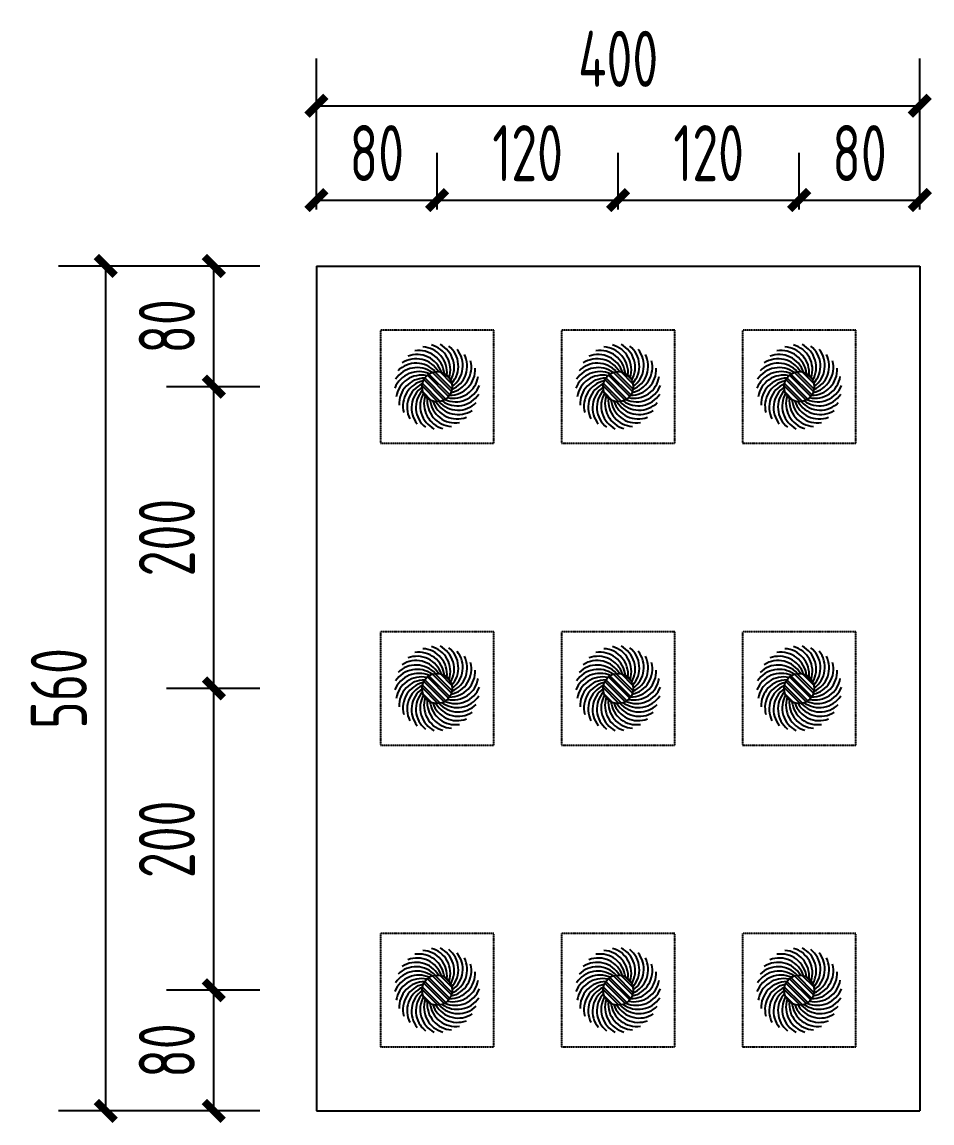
# Model space of a CAD drawing. Extents: x 6827379 to 6887889, y 99218 to 177608.
# Drawn here: x 6861177 to 6863590, y 117947 to 120866 of the extents above; entities that cross this region are included whole.
import ezdxf

# ---------------------------------------------------------------- set-up
doc = ezdxf.new("R2010")
doc.units = 0
doc.header["$LTSCALE"] = 1000
doc.header["$MEASUREMENT"] = 0
doc.linetypes.add('CONTINOUS', pattern=[2000000.0, 1000000.0, 1000000.0])
doc.linetypes.add('HIDDEN', pattern=[0.375, 0.25, -0.125])
for name, color, linetype in [('A_公标', 3, 'Continuous'), ('BZ', 1, 'Continuous'), ('GC', 3, 'Continuous'), ('HF', 1, 'Continuous')]:
    doc.layers.add(name, color=color, linetype=linetype)
doc.styles.add('_TCH_DIM_T3', font='tssdeng.shx', dxfattribs={"width": 0.705882, "bigfont": 'tssdchn.shx'})
doc.dimstyles.new('_TCH_ARCH&&50', dxfattribs={"dimtxt": 148.75, "dimasz": 50, "dimexe": 125, "dimexo": 150, "dimgap": 50, "dimtad": 1, "dimdec": 0, "dimzin": 0, "dimdsep": 46, "dimtxsty": '_TCH_DIM_T3', "dimblk": 'ARCHTICK', "dimcen": 0.09, "dimclrt": 7, "dimazin": 2, "dimtfac": 1, "dimtdec": 0, "dimtix": 1, "dimtmove": 2, "dimatfit": 3, "dimfxl": 1, "dimtolj": 1, "dimtzin": 0, "dimarcsym": 0})

# ---------------------------------------------------------------- blocks, each defined once
blk = doc.blocks.new('_ArchTick')
at = {"color": 0, "linetype": 'ByBlock', "const_width": 0.4}
blk.add_lwpolyline([(-0.5, -0.5), (0.5, 0.5)], dxfattribs=at)
blk = doc.blocks.new('*D135')
at = {"layer": 'A_公标', "color": 0, "linetype": 'CONTINOUS', "lineweight": -2, "transparency": 16777216}
for p, q in [((6861807.6, 120218.8), (6861273.9, 120218.8)), ((6861398.9, 117978.8), (6861398.9, 120218.8)), ((6861807.6, 117978.8), (6861273.9, 117978.8))]:
    blk.add_line(p, q, dxfattribs=at)
at = {"layer": 'Defpoints', "color": 0, "linetype": 'CONTINOUS', "transparency": 16777216}
for p in [(6861398.9, 120218.8), (6861957.6, 120218.8), (6861957.6, 117978.8)]:
    blk.add_point(p, dxfattribs=at)
at = {"layer": 'A_公标', "color": 0, "linetype": 'CONTINOUS', "lineweight": -2, "transparency": 16777216, "xscale": 50, "yscale": 50, "zscale": 50}
for p, rotation in [((6861398.9, 120218.8), 90), ((6861398.9, 117978.8), 270)]:
    blk.add_blockref('_ArchTick', p, dxfattribs=dict(at, rotation=rotation))
at = {"layer": 'A_公标', "color": 7, "linetype": 'CONTINOUS', "transparency": 16777216, "insert": (6861274.5, 119098.8), "char_height": 148.75, "attachment_point": 5, "rotation": 90, "style": '_TCH_DIM_T3'}
blk.add_mtext('\\A1;560', dxfattribs=at)
blk = doc.blocks.new('*D136')
at = {"layer": 'A_公标', "color": 0, "linetype": 'CONTINOUS', "lineweight": -2, "transparency": 16777216}
for p, q in [((6861807.6, 120218.8), (6861560.4, 120218.8)), ((6861685.4, 119898.8), (6861685.4, 120218.8)), ((6861807.6, 119898.8), (6861560.4, 119898.8))]:
    blk.add_line(p, q, dxfattribs=at)
at = {"layer": 'Defpoints', "color": 0, "linetype": 'CONTINOUS', "transparency": 16777216}
for p in [(6861685.4, 120218.8), (6861957.6, 120218.8), (6861957.6, 119898.8)]:
    blk.add_point(p, dxfattribs=at)
at = {"layer": 'A_公标', "color": 0, "linetype": 'CONTINOUS', "lineweight": -2, "transparency": 16777216, "xscale": 50, "yscale": 50, "zscale": 50}
for p, rotation in [((6861685.4, 120218.8), 90), ((6861685.4, 119898.8), 270)]:
    blk.add_blockref('_ArchTick', p, dxfattribs=dict(at, rotation=rotation))
at = {"layer": 'A_公标', "color": 7, "linetype": 'CONTINOUS', "transparency": 16777216, "insert": (6861561, 120058.8), "char_height": 148.75, "attachment_point": 5, "rotation": 90, "style": '_TCH_DIM_T3'}
blk.add_mtext('\\A1;80', dxfattribs=at)
blk = doc.blocks.new('*D137')
at = {"layer": 'A_公标', "color": 0, "linetype": 'CONTINOUS', "lineweight": -2, "transparency": 16777216}
for p, q in [((6861807.6, 119898.8), (6861560.4, 119898.8)), ((6861685.4, 119098.8), (6861685.4, 119898.8)), ((6861807.6, 119098.8), (6861560.4, 119098.8))]:
    blk.add_line(p, q, dxfattribs=at)
at = {"layer": 'Defpoints', "color": 0, "linetype": 'CONTINOUS', "transparency": 16777216}
for p in [(6861685.4, 119898.8), (6861957.6, 119898.8), (6861957.6, 119098.8)]:
    blk.add_point(p, dxfattribs=at)
at = {"layer": 'A_公标', "color": 0, "linetype": 'CONTINOUS', "lineweight": -2, "transparency": 16777216, "xscale": 50, "yscale": 50, "zscale": 50}
for p, rotation in [((6861685.4, 119898.8), 90), ((6861685.4, 119098.8), 270)]:
    blk.add_blockref('_ArchTick', p, dxfattribs=dict(at, rotation=rotation))
at = {"layer": 'A_公标', "color": 7, "linetype": 'CONTINOUS', "transparency": 16777216, "insert": (6861561, 119498.8), "char_height": 148.75, "attachment_point": 5, "rotation": 90, "style": '_TCH_DIM_T3'}
blk.add_mtext('\\A1;200', dxfattribs=at)
blk = doc.blocks.new('*D138')
at = {"layer": 'A_公标', "color": 0, "linetype": 'CONTINOUS', "lineweight": -2, "transparency": 16777216}
for p, q in [((6861807.6, 119098.8), (6861560.4, 119098.8)), ((6861685.4, 118298.8), (6861685.4, 119098.8)), ((6861807.6, 118298.8), (6861560.4, 118298.8))]:
    blk.add_line(p, q, dxfattribs=at)
at = {"layer": 'Defpoints', "color": 0, "linetype": 'CONTINOUS', "transparency": 16777216}
for p in [(6861685.4, 119098.8), (6861957.6, 119098.8), (6861957.6, 118298.8)]:
    blk.add_point(p, dxfattribs=at)
at = {"layer": 'A_公标', "color": 0, "linetype": 'CONTINOUS', "lineweight": -2, "transparency": 16777216, "xscale": 50, "yscale": 50, "zscale": 50}
for p, rotation in [((6861685.4, 119098.8), 90), ((6861685.4, 118298.8), 270)]:
    blk.add_blockref('_ArchTick', p, dxfattribs=dict(at, rotation=rotation))
at = {"layer": 'A_公标', "color": 7, "linetype": 'CONTINOUS', "transparency": 16777216, "insert": (6861561, 118698.8), "char_height": 148.75, "attachment_point": 5, "rotation": 90, "style": '_TCH_DIM_T3'}
blk.add_mtext('\\A1;200', dxfattribs=at)
blk = doc.blocks.new('*D139')
at = {"layer": 'A_公标', "color": 0, "linetype": 'CONTINOUS', "lineweight": -2, "transparency": 16777216}
for p, q in [((6861807.6, 118298.8), (6861560.4, 118298.8)), ((6861685.4, 117978.8), (6861685.4, 118298.8)), ((6861807.6, 117978.8), (6861560.4, 117978.8))]:
    blk.add_line(p, q, dxfattribs=at)
at = {"layer": 'Defpoints', "color": 0, "linetype": 'CONTINOUS', "transparency": 16777216}
for p in [(6861685.4, 118298.8), (6861957.6, 118298.8), (6861957.6, 117978.8)]:
    blk.add_point(p, dxfattribs=at)
at = {"layer": 'A_公标', "color": 0, "linetype": 'CONTINOUS', "lineweight": -2, "transparency": 16777216, "xscale": 50, "yscale": 50, "zscale": 50}
for p, rotation in [((6861685.4, 118298.8), 90), ((6861685.4, 117978.8), 270)]:
    blk.add_blockref('_ArchTick', p, dxfattribs=dict(at, rotation=rotation))
at = {"layer": 'A_公标', "color": 7, "linetype": 'CONTINOUS', "transparency": 16777216, "insert": (6861561, 118138.8), "char_height": 148.75, "attachment_point": 5, "rotation": 90, "style": '_TCH_DIM_T3'}
blk.add_mtext('\\A1;80', dxfattribs=at)
blk = doc.blocks.new('*D140')
at = {"layer": 'A_公标', "color": 0, "linetype": 'CONTINOUS', "lineweight": -2, "transparency": 16777216}
for p, q in [((6861957.6, 120368.8), (6861957.6, 120768.7)), ((6863557.6, 120368.8), (6863557.6, 120768.7)), ((6861957.6, 120643.7), (6863557.6, 120643.7))]:
    blk.add_line(p, q, dxfattribs=at)
at = {"layer": 'Defpoints', "color": 0, "linetype": 'CONTINOUS', "transparency": 16777216}
for p in [(6863557.6, 120643.7), (6861957.6, 120218.8), (6863557.6, 120218.8)]:
    blk.add_point(p, dxfattribs=at)
at = {"layer": 'A_公标', "color": 0, "linetype": 'CONTINOUS', "lineweight": -2, "transparency": 16777216, "xscale": 50, "yscale": 50, "zscale": 50, "rotation": 180}
blk.add_blockref('_ArchTick', (6861957.6, 120643.7), dxfattribs=at)
at = {"layer": 'A_公标', "color": 0, "linetype": 'CONTINOUS', "lineweight": -2, "transparency": 16777216, "xscale": 50, "yscale": 50, "zscale": 50}
blk.add_blockref('_ArchTick', (6863557.6, 120643.7), dxfattribs=at)
at = {"layer": 'A_公标', "color": 7, "linetype": 'CONTINOUS', "transparency": 16777216, "insert": (6862757.6, 120768.1), "char_height": 148.75, "attachment_point": 5, "style": '_TCH_DIM_T3'}
blk.add_mtext('\\A1;400', dxfattribs=at)
blk = doc.blocks.new('*D141')
at = {"layer": 'A_公标', "color": 0, "linetype": 'CONTINOUS', "lineweight": -2, "transparency": 16777216}
for p, q in [((6861957.6, 120368.8), (6861957.6, 120518.7)), ((6862277.6, 120368.8), (6862277.6, 120518.7)), ((6861957.6, 120393.7), (6862277.6, 120393.7))]:
    blk.add_line(p, q, dxfattribs=at)
at = {"layer": 'Defpoints', "color": 0, "linetype": 'CONTINOUS', "transparency": 16777216}
for p in [(6862277.6, 120393.7), (6861957.6, 120218.8), (6862277.6, 120218.8)]:
    blk.add_point(p, dxfattribs=at)
at = {"layer": 'A_公标', "color": 0, "linetype": 'CONTINOUS', "lineweight": -2, "transparency": 16777216, "xscale": 50, "yscale": 50, "zscale": 50, "rotation": 180}
blk.add_blockref('_ArchTick', (6861957.6, 120393.7), dxfattribs=at)
at = {"layer": 'A_公标', "color": 0, "linetype": 'CONTINOUS', "lineweight": -2, "transparency": 16777216, "xscale": 50, "yscale": 50, "zscale": 50}
blk.add_blockref('_ArchTick', (6862277.6, 120393.7), dxfattribs=at)
at = {"layer": 'A_公标', "color": 7, "linetype": 'CONTINOUS', "transparency": 16777216, "insert": (6862117.6, 120518.1), "char_height": 148.75, "attachment_point": 5, "style": '_TCH_DIM_T3'}
blk.add_mtext('\\A1;80', dxfattribs=at)
blk = doc.blocks.new('*D142')
at = {"layer": 'A_公标', "color": 0, "linetype": 'CONTINOUS', "lineweight": -2, "transparency": 16777216}
for p, q in [((6862277.6, 120368.8), (6862277.6, 120518.7)), ((6862757.6, 120368.8), (6862757.6, 120518.7)), ((6862277.6, 120393.7), (6862757.6, 120393.7))]:
    blk.add_line(p, q, dxfattribs=at)
at = {"layer": 'Defpoints', "color": 0, "linetype": 'CONTINOUS', "transparency": 16777216}
for p in [(6862757.6, 120393.7), (6862277.6, 120218.8), (6862757.6, 120218.8)]:
    blk.add_point(p, dxfattribs=at)
at = {"layer": 'A_公标', "color": 0, "linetype": 'CONTINOUS', "lineweight": -2, "transparency": 16777216, "xscale": 50, "yscale": 50, "zscale": 50, "rotation": 180}
blk.add_blockref('_ArchTick', (6862277.6, 120393.7), dxfattribs=at)
at = {"layer": 'A_公标', "color": 0, "linetype": 'CONTINOUS', "lineweight": -2, "transparency": 16777216, "xscale": 50, "yscale": 50, "zscale": 50}
blk.add_blockref('_ArchTick', (6862757.6, 120393.7), dxfattribs=at)
at = {"layer": 'A_公标', "color": 7, "linetype": 'CONTINOUS', "transparency": 16777216, "insert": (6862517.6, 120518.1), "char_height": 148.75, "attachment_point": 5, "style": '_TCH_DIM_T3'}
blk.add_mtext('\\A1;120', dxfattribs=at)
blk = doc.blocks.new('*D143')
at = {"layer": 'A_公标', "color": 0, "linetype": 'CONTINOUS', "lineweight": -2, "transparency": 16777216}
for p, q in [((6862757.6, 120368.8), (6862757.6, 120518.7)), ((6863237.6, 120368.8), (6863237.6, 120518.7)), ((6862757.6, 120393.7), (6863237.6, 120393.7))]:
    blk.add_line(p, q, dxfattribs=at)
at = {"layer": 'Defpoints', "color": 0, "linetype": 'CONTINOUS', "transparency": 16777216}
for p in [(6863237.6, 120393.7), (6862757.6, 120218.8), (6863237.6, 120218.8)]:
    blk.add_point(p, dxfattribs=at)
at = {"layer": 'A_公标', "color": 0, "linetype": 'CONTINOUS', "lineweight": -2, "transparency": 16777216, "xscale": 50, "yscale": 50, "zscale": 50, "rotation": 180}
blk.add_blockref('_ArchTick', (6862757.6, 120393.7), dxfattribs=at)
at = {"layer": 'A_公标', "color": 0, "linetype": 'CONTINOUS', "lineweight": -2, "transparency": 16777216, "xscale": 50, "yscale": 50, "zscale": 50}
blk.add_blockref('_ArchTick', (6863237.6, 120393.7), dxfattribs=at)
at = {"layer": 'A_公标', "color": 7, "linetype": 'CONTINOUS', "transparency": 16777216, "insert": (6862997.6, 120518.1), "char_height": 148.75, "attachment_point": 5, "style": '_TCH_DIM_T3'}
blk.add_mtext('\\A1;120', dxfattribs=at)
blk = doc.blocks.new('*D144')
at = {"layer": 'A_公标', "color": 0, "linetype": 'CONTINOUS', "lineweight": -2, "transparency": 16777216}
for p, q in [((6863237.6, 120368.8), (6863237.6, 120518.7)), ((6863557.6, 120368.8), (6863557.6, 120518.7)), ((6863237.6, 120393.7), (6863557.6, 120393.7))]:
    blk.add_line(p, q, dxfattribs=at)
at = {"layer": 'Defpoints', "color": 0, "linetype": 'CONTINOUS', "transparency": 16777216}
for p in [(6863557.6, 120393.7), (6863237.6, 120218.8), (6863557.6, 120218.8)]:
    blk.add_point(p, dxfattribs=at)
at = {"layer": 'A_公标', "color": 0, "linetype": 'CONTINOUS', "lineweight": -2, "transparency": 16777216, "xscale": 50, "yscale": 50, "zscale": 50, "rotation": 180}
blk.add_blockref('_ArchTick', (6863237.6, 120393.7), dxfattribs=at)
at = {"layer": 'A_公标', "color": 0, "linetype": 'CONTINOUS', "lineweight": -2, "transparency": 16777216, "xscale": 50, "yscale": 50, "zscale": 50}
blk.add_blockref('_ArchTick', (6863557.6, 120393.7), dxfattribs=at)
at = {"layer": 'A_公标', "color": 7, "linetype": 'CONTINOUS', "transparency": 16777216, "insert": (6863397.6, 120518.1), "char_height": 148.75, "attachment_point": 5, "style": '_TCH_DIM_T3'}
blk.add_mtext('\\A1;80', dxfattribs=at)

msp = doc.modelspace()

# ---------------------------------------------------------------- hatches: boundary and pattern name
at = {"layer": 'HF'}
h = msp.add_hatch(dxfattribs=at)
h.set_pattern_fill('ANSI32', color=256, scale=39.999129, angle=-180, style=0)
h.set_pattern_definition([(135, (12391064.392, -811651), (10.606370717, 10.606370717), []), (135, (12391057.32, -811651), (10.606370717, 10.606370717), [])])
edge = h.paths.add_edge_path()
edge.add_arc((6862277.6, 119898.8), 40, 0, 360)
h = msp.add_hatch(dxfattribs=at)
h.set_pattern_fill('ANSI32', color=256, scale=39.999129, angle=-180, style=0)
h.set_pattern_definition([(135, (12391544.392, -811651), (10.606370717, 10.606370717), []), (135, (12391537.32, -811651), (10.606370717, 10.606370717), [])])
edge = h.paths.add_edge_path()
edge.add_arc((6862757.6, 119898.8), 40, 0, 360)
h = msp.add_hatch(dxfattribs=at)
h.set_pattern_fill('ANSI32', color=256, scale=39.999129, angle=-180, style=0)
h.set_pattern_definition([(135, (12392024.391, -811651), (10.606370717, 10.606370717), []), (135, (12392017.32, -811651), (10.606370717, 10.606370717), [])])
edge = h.paths.add_edge_path()
edge.add_arc((6863237.6, 119898.8), 40, 0, 360)
h = msp.add_hatch(dxfattribs=at)
h.set_pattern_fill('ANSI32', color=256, scale=39.999129, angle=-180, style=0)
h.set_pattern_definition([(135, (12391064.392, -812451), (10.606370717, 10.606370717), []), (135, (12391057.32, -812451), (10.606370717, 10.606370717), [])])
edge = h.paths.add_edge_path()
edge.add_arc((6862277.6, 119098.8), 40, 0, 360)
h = msp.add_hatch(dxfattribs=at)
h.set_pattern_fill('ANSI32', color=256, scale=39.999129, angle=-180, style=0)
h.set_pattern_definition([(135, (12391544.392, -812451), (10.606370717, 10.606370717), []), (135, (12391537.32, -812451), (10.606370717, 10.606370717), [])])
edge = h.paths.add_edge_path()
edge.add_arc((6862757.6, 119098.8), 40, 0, 360)
h = msp.add_hatch(dxfattribs=at)
h.set_pattern_fill('ANSI32', color=256, scale=39.999129, angle=-180, style=0)
h.set_pattern_definition([(135, (12392024.391, -812451), (10.606370717, 10.606370717), []), (135, (12392017.32, -812451), (10.606370717, 10.606370717), [])])
edge = h.paths.add_edge_path()
edge.add_arc((6863237.6, 119098.8), 40, 0, 360)
h = msp.add_hatch(dxfattribs=at)
h.set_pattern_fill('ANSI32', color=256, scale=39.999129, angle=-180, style=0)
h.set_pattern_definition([(135, (12391064.392, -813251), (10.606370717, 10.606370717), []), (135, (12391057.32, -813251), (10.606370717, 10.606370717), [])])
edge = h.paths.add_edge_path()
edge.add_arc((6862277.6, 118298.8), 40, 0, 360)
h = msp.add_hatch(dxfattribs=at)
h.set_pattern_fill('ANSI32', color=256, scale=39.999129, angle=-180, style=0)
h.set_pattern_definition([(135, (12391544.392, -813251), (10.606370717, 10.606370717), []), (135, (12391537.32, -813251), (10.606370717, 10.606370717), [])])
edge = h.paths.add_edge_path()
edge.add_arc((6862757.6, 118298.8), 40, 0, 360)
h = msp.add_hatch(dxfattribs=at)
h.set_pattern_fill('ANSI32', color=256, scale=39.999129, angle=-180, style=0)
h.set_pattern_definition([(135, (12392024.391, -813251), (10.606370717, 10.606370717), []), (135, (12392017.32, -813251), (10.606370717, 10.606370717), [])])
edge = h.paths.add_edge_path()
edge.add_arc((6863237.6, 118298.8), 40, 0, 360)

# ---------------------------------------------------------------- linework, layer by layer
at = {"layer": 'BZ', "linetype": 'HIDDEN', "ltscale": 0.002}
for points in [[(6862127.6, 119748.8), (6862427.6, 119748.8), (6862427.6, 120048.8), (6862127.6, 120048.8)], [(6862607.6, 119748.8), (6862907.6, 119748.8), (6862907.6, 120048.8), (6862607.6, 120048.8)], [(6863087.6, 119748.8), (6863387.6, 119748.8), (6863387.6, 120048.8), (6863087.6, 120048.8)], [(6862127.6, 118948.8), (6862427.6, 118948.8), (6862427.6, 119248.8), (6862127.6, 119248.8)], [(6862607.6, 118948.8), (6862907.6, 118948.8), (6862907.6, 119248.8), (6862607.6, 119248.8)], [(6863087.6, 118948.8), (6863387.6, 118948.8), (6863387.6, 119248.8), (6863087.6, 119248.8)], [(6862127.6, 118148.8), (6862427.6, 118148.8), (6862427.6, 118448.8), (6862127.6, 118448.8)], [(6862607.6, 118148.8), (6862907.6, 118148.8), (6862907.6, 118448.8), (6862607.6, 118448.8)], [(6863087.6, 118148.8), (6863387.6, 118148.8), (6863387.6, 118448.8), (6863087.6, 118448.8)]]:
    msp.add_lwpolyline(points, close=True, dxfattribs=at)
at = {"layer": 'BZ'}
for centre, start, end in [((6862236, 119936.3), 354.018, 86.9134), ((6862244.7, 119944.1), 342.018, 74.9134), ((6862254.8, 119950), 330.018, 62.9134), ((6862265.9, 119953.6), 318.018, 50.9134), ((6862716, 119936.3), 354.018, 86.9134), ((6862724.7, 119944.1), 342.018, 74.9134), ((6862734.8, 119950), 330.018, 62.9134), ((6862745.9, 119953.6), 318.018, 50.9134), ((6863196, 119936.3), 354.018, 86.9134), ((6863204.7, 119944.1), 342.018, 74.9134), ((6863214.8, 119950), 330.018, 62.9134), ((6863225.9, 119953.6), 318.018, 50.9134), ((6862221.9, 119904.7), 30.018, 122.9134), ((6862224.3, 119916.1), 18.018, 110.9134), ((6862229.1, 119926.8), 6.018, 98.9134), ((6862289.2, 119953.6), 294.018, 26.9134), ((6862277.6, 119954.8), 306.018, 38.9134), ((6862701.9, 119904.7), 30.018, 122.9134), ((6862704.3, 119916.1), 18.018, 110.9134), ((6862709.1, 119926.8), 6.018, 98.9134), ((6862769.2, 119953.6), 294.018, 26.9134), ((6862757.6, 119954.8), 306.018, 38.9134), ((6863181.9, 119904.7), 30.018, 122.9134), ((6863184.3, 119916.1), 18.018, 110.9134), ((6863189.1, 119926.8), 6.018, 98.9134), ((6863249.2, 119953.6), 294.018, 26.9134), ((6863237.6, 119954.8), 306.018, 38.9134), ((6862224.3, 119881.5), 54.018, 146.9134), ((6862221.9, 119893), 42.018, 134.9134), ((6862310.5, 119944.1), 270.018, 2.9134), ((6862300.4, 119950), 282.018, 14.9134), ((6862704.3, 119881.5), 54.018, 146.9134), ((6862701.9, 119893), 42.018, 134.9134), ((6862790.5, 119944.1), 270.018, 2.9134), ((6862780.4, 119950), 282.018, 14.9134), ((6863184.3, 119881.5), 54.018, 146.9134), ((6863181.9, 119893), 42.018, 134.9134), ((6863270.5, 119944.1), 270.018, 2.9134), ((6863260.4, 119950), 282.018, 14.9134), ((6862229.1, 119870.8), 66.018, 158.9134), ((6862236, 119861.4), 78.018, 170.9134), ((6862244.7, 119853.5), 90.018, 182.9134), ((6862254.8, 119847.7), 102.018, 194.9134), ((6862319.2, 119936.3), 258.018, 350.9134), ((6862709.1, 119870.8), 66.018, 158.9134), ((6862716, 119861.4), 78.018, 170.9134), ((6862724.7, 119853.5), 90.018, 182.9134), ((6862734.8, 119847.7), 102.018, 194.9134), ((6862799.2, 119936.3), 258.018, 350.9134), ((6863189.1, 119870.8), 66.018, 158.9134), ((6863196, 119861.4), 78.018, 170.9134), ((6863204.7, 119853.5), 90.018, 182.9134), ((6863214.8, 119847.7), 102.018, 194.9134), ((6863279.2, 119936.3), 258.018, 350.9134), ((6862265.9, 119844.1), 114.018, 206.9134), ((6862277.6, 119842.8), 126.018, 218.9134), ((6862289.2, 119844.1), 138.018, 230.9134), ((6862300.4, 119847.7), 150.018, 242.9134), ((6862326.1, 119926.8), 246.018, 338.9134), ((6862745.9, 119844.1), 114.018, 206.9134), ((6862757.6, 119842.8), 126.018, 218.9134), ((6862769.2, 119844.1), 138.018, 230.9134), ((6862780.4, 119847.7), 150.018, 242.9134), ((6862806.1, 119926.8), 246.018, 338.9134), ((6863225.9, 119844.1), 114.018, 206.9134), ((6863237.6, 119842.8), 126.018, 218.9134), ((6863249.2, 119844.1), 138.018, 230.9134), ((6863260.4, 119847.7), 150.018, 242.9134), ((6863286.1, 119926.8), 246.018, 338.9134), ((6862310.5, 119853.5), 162.018, 254.9134), ((6862319.2, 119861.4), 174.018, 266.9134), ((6862326.1, 119870.8), 186.018, 278.9134), ((6862330.8, 119881.5), 198.018, 290.9134), ((6862333.3, 119893), 210.018, 302.9134), ((6862333.3, 119904.7), 222.018, 314.9134), ((6862330.8, 119916.1), 234.018, 326.9134), ((6862790.5, 119853.5), 162.018, 254.9134), ((6862799.2, 119861.4), 174.018, 266.9134), ((6862806.1, 119870.8), 186.018, 278.9134), ((6862810.8, 119881.5), 198.018, 290.9134), ((6862813.3, 119893), 210.018, 302.9134), ((6862813.3, 119904.7), 222.018, 314.9134), ((6862810.8, 119916.1), 234.018, 326.9134), ((6863270.5, 119853.5), 162.018, 254.9134), ((6863279.2, 119861.4), 174.018, 266.9134), ((6863286.1, 119870.8), 186.018, 278.9134), ((6863290.8, 119881.5), 198.018, 290.9134), ((6863293.3, 119893), 210.018, 302.9134), ((6863293.3, 119904.7), 222.018, 314.9134), ((6863290.8, 119916.1), 234.018, 326.9134), ((6862254.8, 119150), 330.018, 62.9134), ((6862734.8, 119150), 330.018, 62.9134), ((6863214.8, 119150), 330.018, 62.9134), ((6862224.3, 119116.1), 18.018, 110.9134), ((6862229.1, 119126.8), 6.018, 98.9134), ((6862236, 119136.3), 354.018, 86.9134), ((6862244.7, 119144.1), 342.018, 74.9134), ((6862265.9, 119153.6), 318.018, 50.9134), ((6862289.2, 119153.6), 294.018, 26.9134), ((6862277.6, 119154.8), 306.018, 38.9134), ((6862704.3, 119116.1), 18.018, 110.9134), ((6862709.1, 119126.8), 6.018, 98.9134), ((6862716, 119136.3), 354.018, 86.9134), ((6862724.7, 119144.1), 342.018, 74.9134), ((6862745.9, 119153.6), 318.018, 50.9134), ((6862769.2, 119153.6), 294.018, 26.9134), ((6862757.6, 119154.8), 306.018, 38.9134), ((6863184.3, 119116.1), 18.018, 110.9134), ((6863189.1, 119126.8), 6.018, 98.9134), ((6863196, 119136.3), 354.018, 86.9134), ((6863204.7, 119144.1), 342.018, 74.9134), ((6863225.9, 119153.6), 318.018, 50.9134), ((6863249.2, 119153.6), 294.018, 26.9134), ((6863237.6, 119154.8), 306.018, 38.9134), ((6862221.9, 119093), 42.018, 134.9134), ((6862221.9, 119104.7), 30.018, 122.9134), ((6862300.4, 119150), 282.018, 14.9134), ((6862701.9, 119093), 42.018, 134.9134), ((6862701.9, 119104.7), 30.018, 122.9134), ((6862780.4, 119150), 282.018, 14.9134), ((6863181.9, 119093), 42.018, 134.9134), ((6863181.9, 119104.7), 30.018, 122.9134), ((6863260.4, 119150), 282.018, 14.9134), ((6862229.1, 119070.8), 66.018, 158.9134), ((6862224.3, 119081.5), 54.018, 146.9134), ((6862236, 119061.4), 78.018, 170.9134), ((6862319.2, 119136.3), 258.018, 350.9134), ((6862310.5, 119144.1), 270.018, 2.9134), ((6862709.1, 119070.8), 66.018, 158.9134), ((6862704.3, 119081.5), 54.018, 146.9134), ((6862716, 119061.4), 78.018, 170.9134), ((6862799.2, 119136.3), 258.018, 350.9134), ((6862790.5, 119144.1), 270.018, 2.9134), ((6863189.1, 119070.8), 66.018, 158.9134), ((6863184.3, 119081.5), 54.018, 146.9134), ((6863196, 119061.4), 78.018, 170.9134), ((6863279.2, 119136.3), 258.018, 350.9134), ((6863270.5, 119144.1), 270.018, 2.9134), ((6862244.7, 119053.5), 90.018, 182.9134), ((6862254.8, 119047.7), 102.018, 194.9134), ((6862265.9, 119044.1), 114.018, 206.9134), ((6862277.6, 119042.8), 126.018, 218.9134), ((6862326.1, 119126.8), 246.018, 338.9134), ((6862724.7, 119053.5), 90.018, 182.9134), ((6862734.8, 119047.7), 102.018, 194.9134), ((6862745.9, 119044.1), 114.018, 206.9134), ((6862757.6, 119042.8), 126.018, 218.9134), ((6862806.1, 119126.8), 246.018, 338.9134), ((6863204.7, 119053.5), 90.018, 182.9134), ((6863214.8, 119047.7), 102.018, 194.9134), ((6863225.9, 119044.1), 114.018, 206.9134), ((6863237.6, 119042.8), 126.018, 218.9134), ((6863286.1, 119126.8), 246.018, 338.9134), ((6862289.2, 119044.1), 138.018, 230.9134), ((6862300.4, 119047.7), 150.018, 242.9134), ((6862310.5, 119053.5), 162.018, 254.9134), ((6862319.2, 119061.4), 174.018, 266.9134), ((6862330.8, 119116.1), 234.018, 326.9134), ((6862769.2, 119044.1), 138.018, 230.9134), ((6862780.4, 119047.7), 150.018, 242.9134), ((6862790.5, 119053.5), 162.018, 254.9134), ((6862799.2, 119061.4), 174.018, 266.9134), ((6862810.8, 119116.1), 234.018, 326.9134), ((6863249.2, 119044.1), 138.018, 230.9134), ((6863260.4, 119047.7), 150.018, 242.9134), ((6863270.5, 119053.5), 162.018, 254.9134), ((6863279.2, 119061.4), 174.018, 266.9134), ((6863290.8, 119116.1), 234.018, 326.9134), ((6862326.1, 119070.8), 186.018, 278.9134), ((6862330.8, 119081.5), 198.018, 290.9134), ((6862333.3, 119093), 210.018, 302.9134), ((6862333.3, 119104.7), 222.018, 314.9134), ((6862806.1, 119070.8), 186.018, 278.9134), ((6862810.8, 119081.5), 198.018, 290.9134), ((6862813.3, 119093), 210.018, 302.9134), ((6862813.3, 119104.7), 222.018, 314.9134), ((6863286.1, 119070.8), 186.018, 278.9134), ((6863290.8, 119081.5), 198.018, 290.9134), ((6863293.3, 119093), 210.018, 302.9134), ((6863293.3, 119104.7), 222.018, 314.9134), ((6862229.1, 118326.8), 6.018, 98.9134), ((6862236, 118336.3), 354.018, 86.9134), ((6862244.7, 118344.1), 342.018, 74.9134), ((6862254.8, 118350), 330.018, 62.9134), ((6862265.9, 118353.6), 318.018, 50.9134), ((6862277.6, 118354.8), 306.018, 38.9134), ((6862709.1, 118326.8), 6.018, 98.9134), ((6862716, 118336.3), 354.018, 86.9134), ((6862724.7, 118344.1), 342.018, 74.9134), ((6862734.8, 118350), 330.018, 62.9134), ((6862745.9, 118353.6), 318.018, 50.9134), ((6862757.6, 118354.8), 306.018, 38.9134), ((6863189.1, 118326.8), 6.018, 98.9134), ((6863196, 118336.3), 354.018, 86.9134), ((6863204.7, 118344.1), 342.018, 74.9134), ((6863214.8, 118350), 330.018, 62.9134), ((6863225.9, 118353.6), 318.018, 50.9134), ((6863237.6, 118354.8), 306.018, 38.9134), ((6862221.9, 118304.7), 30.018, 122.9134), ((6862224.3, 118316.1), 18.018, 110.9134), ((6862300.4, 118350), 282.018, 14.9134), ((6862289.2, 118353.6), 294.018, 26.9134), ((6862701.9, 118304.7), 30.018, 122.9134), ((6862704.3, 118316.1), 18.018, 110.9134), ((6862780.4, 118350), 282.018, 14.9134), ((6862769.2, 118353.6), 294.018, 26.9134), ((6863181.9, 118304.7), 30.018, 122.9134), ((6863184.3, 118316.1), 18.018, 110.9134), ((6863260.4, 118350), 282.018, 14.9134), ((6863249.2, 118353.6), 294.018, 26.9134), ((6862229.1, 118270.8), 66.018, 158.9134), ((6862224.3, 118281.5), 54.018, 146.9134), ((6862221.9, 118293), 42.018, 134.9134), ((6862310.5, 118344.1), 270.018, 2.9134), ((6862709.1, 118270.8), 66.018, 158.9134), ((6862704.3, 118281.5), 54.018, 146.9134), ((6862701.9, 118293), 42.018, 134.9134), ((6862790.5, 118344.1), 270.018, 2.9134), ((6863189.1, 118270.8), 66.018, 158.9134), ((6863184.3, 118281.5), 54.018, 146.9134), ((6863181.9, 118293), 42.018, 134.9134), ((6863270.5, 118344.1), 270.018, 2.9134), ((6862236, 118261.4), 78.018, 170.9134), ((6862244.7, 118253.5), 90.018, 182.9134), ((6862254.8, 118247.7), 102.018, 194.9134), ((6862265.9, 118244.1), 114.018, 206.9134), ((6862319.2, 118336.3), 258.018, 350.9134), ((6862716, 118261.4), 78.018, 170.9134), ((6862724.7, 118253.5), 90.018, 182.9134), ((6862734.8, 118247.7), 102.018, 194.9134), ((6862745.9, 118244.1), 114.018, 206.9134), ((6862799.2, 118336.3), 258.018, 350.9134), ((6863196, 118261.4), 78.018, 170.9134), ((6863204.7, 118253.5), 90.018, 182.9134), ((6863214.8, 118247.7), 102.018, 194.9134), ((6863225.9, 118244.1), 114.018, 206.9134), ((6863279.2, 118336.3), 258.018, 350.9134), ((6862277.6, 118242.8), 126.018, 218.9134), ((6862289.2, 118244.1), 138.018, 230.9134), ((6862300.4, 118247.7), 150.018, 242.9134), ((6862330.8, 118316.1), 234.018, 326.9134), ((6862326.1, 118326.8), 246.018, 338.9134), ((6862757.6, 118242.8), 126.018, 218.9134), ((6862769.2, 118244.1), 138.018, 230.9134), ((6862780.4, 118247.7), 150.018, 242.9134), ((6862810.8, 118316.1), 234.018, 326.9134), ((6862806.1, 118326.8), 246.018, 338.9134), ((6863237.6, 118242.8), 126.018, 218.9134), ((6863249.2, 118244.1), 138.018, 230.9134), ((6863260.4, 118247.7), 150.018, 242.9134), ((6863290.8, 118316.1), 234.018, 326.9134), ((6863286.1, 118326.8), 246.018, 338.9134), ((6862310.5, 118253.5), 162.018, 254.9134), ((6862319.2, 118261.4), 174.018, 266.9134), ((6862326.1, 118270.8), 186.018, 278.9134), ((6862330.8, 118281.5), 198.018, 290.9134), ((6862333.3, 118293), 210.018, 302.9134), ((6862333.3, 118304.7), 222.018, 314.9134), ((6862790.5, 118253.5), 162.018, 254.9134), ((6862799.2, 118261.4), 174.018, 266.9134), ((6862806.1, 118270.8), 186.018, 278.9134), ((6862810.8, 118281.5), 198.018, 290.9134), ((6862813.3, 118293), 210.018, 302.9134), ((6862813.3, 118304.7), 222.018, 314.9134), ((6863270.5, 118253.5), 162.018, 254.9134), ((6863279.2, 118261.4), 174.018, 266.9134), ((6863286.1, 118270.8), 186.018, 278.9134), ((6863290.8, 118281.5), 198.018, 290.9134), ((6863293.3, 118293), 210.018, 302.9134), ((6863293.3, 118304.7), 222.018, 314.9134)]:
    msp.add_arc(centre, 68, start, end, dxfattribs=at)
at = {"layer": 'GC'}
for p, q in [((6861957.6, 120218.8), (6861957.6, 117978.8)), ((6861957.6, 120218.8), (6863557.6, 120218.8)), ((6863557.6, 120218.8), (6863557.6, 117978.8)), ((6861957.6, 117978.8), (6863557.6, 117978.8))]:
    msp.add_line(p, q, dxfattribs=at)
for centre in [(6862277.6, 119898.8), (6862757.6, 119898.8), (6863237.6, 119898.8), (6862277.6, 119098.8), (6862757.6, 119098.8), (6863237.6, 119098.8), (6862277.6, 118298.8), (6862757.6, 118298.8), (6863237.6, 118298.8)]:
    msp.add_circle(centre, 40, dxfattribs=at)

# ---------------------------------------------------------------- dimensions: what is measured, and where the dimension line sits
at = {"layer": 'A_公标', "linetype": 'CONTINOUS'}
for p1, p2, distance, text, picture, middle in [((6861957.6, 120218.8), (6863557.6, 120218.8), 424.9, '400', '*D140', (6862757.6, 120768.1)), ((6861957.6, 120218.8), (6862277.6, 120218.8), 174.9, '80', '*D141', (6862117.6, 120518.1)), ((6862277.6, 120218.8), (6862757.6, 120218.8), 174.9, '120', '*D142', (6862517.6, 120518.1)), ((6862757.6, 120218.8), (6863237.6, 120218.8), 174.9, '120', '*D143', (6862997.6, 120518.1)), ((6863237.6, 120218.8), (6863557.6, 120218.8), 174.9, '80', '*D144', (6863397.6, 120518.1)), ((6861957.6, 117978.8), (6861957.6, 120218.8), 558.7, '560', '*D135', (6861274.5, 119098.8)), ((6861957.6, 119898.8), (6861957.6, 120218.8), 272.2, '80', '*D136', (6861561, 120058.8)), ((6861957.6, 119098.8), (6861957.6, 119898.8), 272.2, '200', '*D137', (6861561, 119498.8)), ((6861957.6, 118298.8), (6861957.6, 119098.8), 272.2, '200', '*D138', (6861561, 118698.8)), ((6861957.6, 117978.8), (6861957.6, 118298.8), 272.2, '80', '*D139', (6861561, 118138.8))]:
    dim = msp.add_aligned_dim(p1=p1, p2=p2, distance=distance, text=text, dimstyle='_TCH_ARCH&&50', dxfattribs=at)
    dim.commit()
    dim.dimension.update_dxf_attribs({"geometry": picture, "text_midpoint": middle})

doc.saveas('drawing.dxf')
